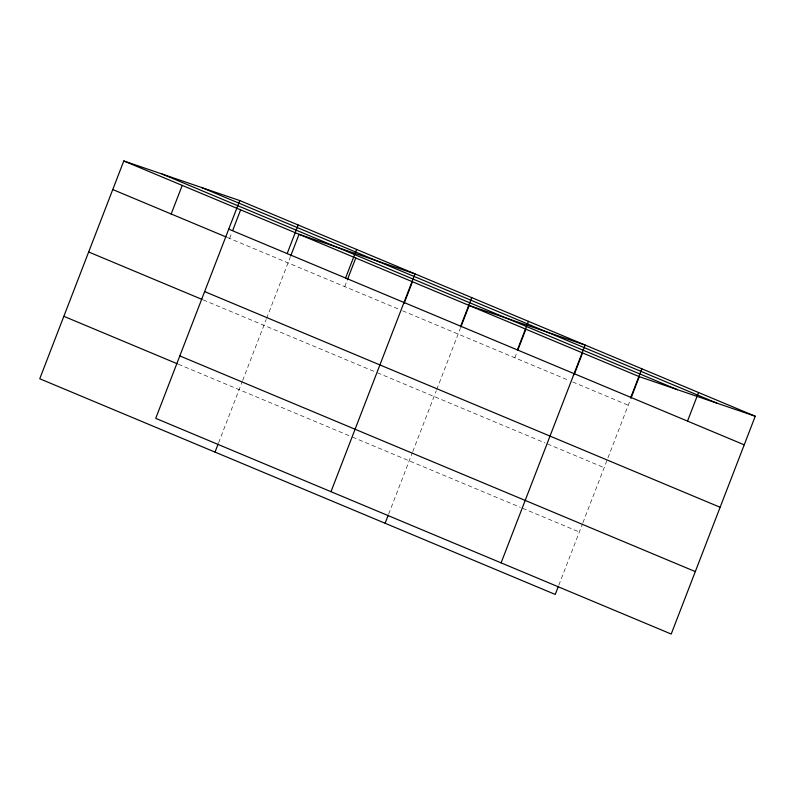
<?xml version="1.0" encoding="UTF-8"?>
<svg xmlns="http://www.w3.org/2000/svg" width="795" height="795" viewBox="0 0 795 795"><rect width="100%" height="100%" fill="white"/><g stroke="black" fill="none" stroke-linecap="round" stroke-linejoin="round"><path stroke-width="0.6" stroke-dasharray="3.98 2.98" d="M229.606 238.43L231.812 232.716M218.585 442.835L242.217 381.61M242.654 380.457L266.166 319.53M266.613 318.378L290.235 257.163M344.732 286.597L347.375 279.741M388.695 514.017L412.327 452.782M412.764 451.63L436.276 390.713M436.723 389.55L460.345 328.335M514.842 357.78L517.048 352.066M558.806 585.19L582.437 523.955M582.884 522.812L630.455 399.517M227.31 237.476L399.17 309.374M402.568 310.805L569.28 380.557M572.678 381.978L628.249 405.231M203.222 299.914L375.071 371.822M377.337 372.766L545.181 442.994M547.457 443.948L604.16 467.669M178.398 364.239L350.247 436.147M352.513 437.101L520.357 507.329M522.633 508.273L579.336 532.004"/><path stroke-width="1.19" d="M239.762 200.559L155.721 418.349L671.209 634.042L755.25 416.242L239.762 200.559L123.791 160.958L39.75 378.758L555.238 594.441L558.368 586.342M171.183 213.984L182.214 185.404M232.697 230.431L240.637 209.85M287.154 253.585L298.185 225.005M215.018 452.087L218.138 443.988M290.672 256.02L299.059 234.296L415.03 273.897L330.988 491.688M345.577 278.031L356.607 249.451M347.375 279.741L355.762 258.017M404.079 303.471L412.466 281.748M460.703 326.198L471.733 297.618M385.128 523.259L388.248 515.17M460.782 327.192L469.169 305.469L585.14 345.07L501.098 562.86M517.406 349.929L528.437 321.349M517.933 349.78L525.873 329.2M574.189 374.644L582.576 352.92M630.813 397.381L641.843 368.8M630.902 398.375L639.279 376.651L755.25 416.242M687.516 421.102L698.547 392.521M201.493 187.491L716.981 403.174M162.061 174.026L677.549 389.719M123.791 160.958L639.279 376.651M228.731 229.139L744.219 444.832M112.761 189.548L226.168 236.989M204.633 291.586L720.131 507.27M88.662 251.985L202.079 299.437M179.809 355.912L695.307 571.595M63.838 316.311L177.255 363.762"/></g></svg>
